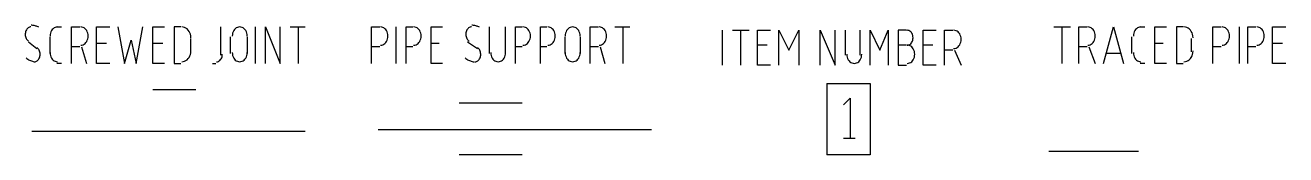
# Model space of a CAD drawing. Header units: millimetres. Extents: x 43 to 817, y 0 to 715.
# Drawn here: x 726 to 817.4, y 0 to 9.4 of the extents above; entities that cross this region are included whole.
import ezdxf

# ---------------------------------------------------------------- set-up
doc = ezdxf.new("R2010")
doc.units = ezdxf.units.MM
doc.layers.add('DIAGRAM', color=4, linetype='Continuous')

msp = doc.modelspace()

# ---------------------------------------------------------------- linework, layer by layer
at = {"layer": 'DIAGRAM'}
for p, q in [((726.199, 9.163), (726.158, 9.115)), ((726.244, 9.203), (726.199, 9.163)), ((726.293, 9.236), (726.244, 9.203)), ((726.346, 9.26), (726.293, 9.236)), ((726.401, 9.275), (726.346, 9.26)), ((726.458, 9.28), (726.401, 9.275)), ((726.53, 9.398), (726.473, 9.4)), ((726.586, 9.393), (726.53, 9.398)), ((726.643, 9.385), (726.586, 9.393)), ((726.698, 9.375), (726.643, 9.385)), ((726.754, 9.362), (726.698, 9.375)), ((726.809, 9.346), (726.754, 9.362)), ((726.864, 9.327), (726.809, 9.346)), ((726.918, 9.305), (726.864, 9.327)), ((726.971, 9.281), (726.918, 9.305)), ((727.024, 9.255), (726.971, 9.281)), ((728.061, 9.153), (727.998, 9.087)), ((728.132, 9.206), (728.061, 9.153)), ((728.209, 9.246), (728.132, 9.206)), ((728.292, 9.271), (728.209, 9.246)), ((728.38, 9.28), (728.292, 9.271)), ((728.32, 9.28), (728.68, 9.28)), ((729.4, 6.64), (729.4, 9.28)), ((729.4, 9.28), (730, 9.28)), ((730.148, 9.271), (730.06, 9.28)), ((730.231, 9.246), (730.148, 9.271)), ((730.308, 9.206), (730.231, 9.246)), ((730.379, 9.153), (730.308, 9.206)), ((730.442, 9.087), (730.379, 9.153)), ((731.2, 6.64), (731.2, 9.28)), ((731.2, 9.28), (732.16, 9.28)), ((732.76, 9.28), (733.24, 6.64)), ((734.08, 6.64), (734.56, 9.28)), ((735.28, 6.64), (735.28, 9.28)), ((735.28, 9.28), (736.12, 9.28)), ((737.32, 9.28), (736.84, 9.28)), ((736.84, 9.28), (736.84, 6.64)), ((737.487, 9.27), (737.38, 9.28)), ((737.589, 9.24), (737.487, 9.27)), ((737.683, 9.193), (737.589, 9.24)), ((737.77, 9.13), (737.683, 9.193)), ((740.2, 7.24), (740.2, 9.28)), ((741.261, 9.153), (741.198, 9.087)), ((741.332, 9.206), (741.261, 9.153)), ((741.409, 9.246), (741.332, 9.206)), ((741.492, 9.271), (741.409, 9.246)), ((741.58, 9.28), (741.492, 9.271)), ((741.668, 9.271), (741.58, 9.28)), ((741.751, 9.246), (741.668, 9.271)), ((741.828, 9.206), (741.751, 9.246)), ((741.899, 9.153), (741.828, 9.206)), ((741.962, 9.087), (741.899, 9.153)), ((742.72, 6.64), (742.72, 9.28)), ((743.44, 6.64), (743.44, 9.28)), ((743.44, 9.28), (744.52, 6.64)), ((744.52, 6.64), (744.52, 9.28)), ((745.24, 9.28), (746.32, 9.28)), ((745.84, 6.64), (745.84, 9.28)), ((751.12, 6.64), (751.12, 9.28)), ((751.12, 9.28), (751.72, 9.28)), ((751.868, 9.271), (751.78, 9.28)), ((751.951, 9.246), (751.868, 9.271)), ((752.028, 9.206), (751.951, 9.246)), ((752.099, 9.153), (752.028, 9.206)), ((752.162, 9.087), (752.099, 9.153)), ((752.92, 6.64), (752.92, 9.28)), ((753.64, 6.64), (753.64, 9.28)), ((753.64, 9.28), (754.12, 9.28)), ((754.268, 9.271), (754.18, 9.28)), ((754.351, 9.246), (754.268, 9.271)), ((754.428, 9.206), (754.351, 9.246)), ((754.499, 9.153), (754.428, 9.206)), ((754.562, 9.087), (754.499, 9.153)), ((755.44, 6.64), (755.44, 9.28)), ((755.44, 9.28), (756.28, 9.28)), ((758.119, 9.163), (758.078, 9.115)), ((758.164, 9.203), (758.119, 9.163)), ((758.213, 9.236), (758.164, 9.203)), ((758.266, 9.26), (758.213, 9.236)), ((758.321, 9.275), (758.266, 9.26)), ((758.378, 9.28), (758.321, 9.275)), ((758.45, 9.398), (758.393, 9.4)), ((758.506, 9.393), (758.45, 9.398)), ((758.563, 9.385), (758.506, 9.393)), ((758.619, 9.375), (758.563, 9.385)), ((758.674, 9.362), (758.619, 9.375)), ((758.729, 9.346), (758.674, 9.362)), ((758.784, 9.327), (758.729, 9.346)), ((758.838, 9.305), (758.784, 9.327)), ((758.891, 9.281), (758.838, 9.305)), ((758.944, 9.255), (758.891, 9.281)), ((759.64, 9.28), (759.64, 7.36)), ((760.84, 7.36), (760.84, 9.28)), ((761.56, 6.64), (761.56, 9.28)), ((761.56, 9.28), (762.04, 9.28)), ((762.188, 9.271), (762.1, 9.28)), ((762.271, 9.246), (762.188, 9.271)), ((762.348, 9.206), (762.271, 9.246)), ((762.419, 9.153), (762.348, 9.206)), ((762.482, 9.087), (762.419, 9.153)), ((763.36, 6.64), (763.36, 9.28)), ((763.36, 9.28), (763.84, 9.28)), ((763.988, 9.271), (763.9, 9.28)), ((764.071, 9.246), (763.988, 9.271)), ((764.148, 9.206), (764.071, 9.246)), ((764.219, 9.153), (764.148, 9.206)), ((764.282, 9.087), (764.219, 9.153)), ((765.381, 9.153), (765.318, 9.087)), ((765.452, 9.206), (765.381, 9.153)), ((765.529, 9.246), (765.452, 9.206)), ((765.612, 9.271), (765.529, 9.246)), ((765.7, 9.28), (765.612, 9.271)), ((765.788, 9.271), (765.7, 9.28)), ((765.871, 9.246), (765.788, 9.271)), ((765.948, 9.206), (765.871, 9.246)), ((766.019, 9.153), (765.948, 9.206)), ((766.082, 9.087), (766.019, 9.153)), ((766.96, 6.64), (766.96, 9.28)), ((766.96, 9.28), (767.56, 9.28)), ((767.708, 9.271), (767.62, 9.28)), ((767.791, 9.246), (767.708, 9.271)), ((767.868, 9.206), (767.791, 9.246)), ((767.939, 9.153), (767.868, 9.206)), ((768.002, 9.087), (767.939, 9.153)), ((768.76, 9.28), (769.84, 9.28)), ((769.36, 6.64), (769.36, 9.28)), ((800.56, 9.28), (801.76, 9.28)), ((801.16, 6.64), (801.16, 9.28)), ((802.36, 6.64), (802.36, 9.28)), ((802.36, 9.28), (802.96, 9.28)), ((803.108, 9.271), (803.02, 9.28)), ((803.191, 9.246), (803.108, 9.271)), ((803.268, 9.206), (803.191, 9.246)), ((803.339, 9.153), (803.268, 9.206)), ((803.402, 9.087), (803.339, 9.153)), ((804.16, 6.64), (804.88, 9.28)), ((804.88, 9.28), (805.6, 6.64)), ((806.541, 9.153), (806.478, 9.087)), ((806.612, 9.206), (806.541, 9.153)), ((806.689, 9.246), (806.612, 9.206)), ((806.772, 9.271), (806.689, 9.246)), ((806.86, 9.28), (806.772, 9.271)), ((806.8, 9.28), (807.16, 9.28)), ((807.88, 6.64), (807.88, 9.28)), ((807.88, 9.28), (808.72, 9.28)), ((809.92, 9.28), (809.44, 9.28)), ((809.44, 9.28), (809.44, 6.64)), ((810.087, 9.27), (809.98, 9.28)), ((810.189, 9.24), (810.087, 9.27)), ((810.283, 9.193), (810.189, 9.24)), ((810.37, 9.13), (810.283, 9.193)), ((812.08, 6.64), (812.08, 9.28)), ((812.08, 9.28), (812.68, 9.28)), ((812.828, 9.271), (812.74, 9.28)), ((812.911, 9.246), (812.828, 9.271)), ((812.988, 9.206), (812.911, 9.246)), ((813.059, 9.153), (812.988, 9.206)), ((813.122, 9.087), (813.059, 9.153)), ((814, 6.64), (814, 9.28)), ((814.6, 6.64), (814.6, 9.28)), ((814.6, 9.28), (815.2, 9.28)), ((815.348, 9.271), (815.26, 9.28)), ((815.431, 9.246), (815.348, 9.271)), ((815.508, 9.206), (815.431, 9.246)), ((815.579, 9.153), (815.508, 9.206)), ((815.642, 9.087), (815.579, 9.153)), ((816.4, 6.64), (816.4, 9.28)), ((816.4, 9.28), (817.36, 9.28)), ((726.042, 8.792), (726.04, 8.719)), ((726.04, 8.719), (726.046, 8.648)), ((726.051, 8.864), (726.042, 8.792)), ((726.046, 8.648), (726.059, 8.579)), ((726.068, 8.935), (726.051, 8.864)), ((726.059, 8.579), (726.079, 8.513)), ((726.092, 9.001), (726.068, 8.935)), ((726.079, 8.513), (726.105, 8.451)), ((726.122, 9.061), (726.092, 9.001)), ((726.105, 8.451), (726.138, 8.393)), ((726.158, 9.115), (726.122, 9.061)), ((726.138, 8.393), (726.177, 8.341)), ((726.177, 8.341), (726.221, 8.296)), ((726.221, 8.296), (726.27, 8.258)), ((727.847, 8.727), (727.84, 8.62)), ((727.84, 7.36), (727.84, 8.56)), ((727.868, 8.829), (727.847, 8.727)), ((727.9, 8.923), (727.868, 8.829)), ((727.944, 9.01), (727.9, 8.923)), ((727.998, 9.087), (727.944, 9.01)), ((730.496, 9.01), (730.442, 9.087)), ((730.442, 8.153), (730.496, 8.23)), ((730.54, 8.923), (730.496, 9.01)), ((730.496, 8.23), (730.54, 8.317)), ((730.572, 8.829), (730.54, 8.923)), ((730.54, 8.317), (730.572, 8.411)), ((730.593, 8.727), (730.572, 8.829)), ((730.572, 8.411), (730.593, 8.513)), ((730.6, 8.62), (730.593, 8.727)), ((730.593, 8.513), (730.6, 8.62)), ((733.24, 6.64), (733.72, 8.32)), ((733.72, 8.32), (734.08, 6.64)), ((737.847, 9.052), (737.77, 9.13)), ((737.913, 8.961), (737.847, 9.052)), ((737.966, 8.859), (737.913, 8.961)), ((738.006, 8.747), (737.966, 8.859)), ((738.031, 8.627), (738.006, 8.747)), ((738.04, 8.5), (738.031, 8.627)), ((738.04, 7.48), (738.04, 8.44)), ((740.92, 7.36), (740.92, 8.56)), ((741.047, 8.727), (741.04, 8.62)), ((741.068, 8.829), (741.047, 8.727)), ((741.1, 8.923), (741.068, 8.829)), ((741.144, 9.01), (741.1, 8.923)), ((741.198, 9.087), (741.144, 9.01)), ((742.016, 9.01), (741.962, 9.087)), ((742.06, 8.923), (742.016, 9.01)), ((742.092, 8.829), (742.06, 8.923)), ((742.113, 8.727), (742.092, 8.829)), ((742.12, 8.62), (742.113, 8.727)), ((742.12, 8.56), (742.12, 7.36)), ((752.216, 9.01), (752.162, 9.087)), ((752.162, 8.153), (752.216, 8.23)), ((752.26, 8.923), (752.216, 9.01)), ((752.216, 8.23), (752.26, 8.317)), ((752.292, 8.829), (752.26, 8.923)), ((752.26, 8.317), (752.292, 8.411)), ((752.313, 8.727), (752.292, 8.829)), ((752.292, 8.411), (752.313, 8.513)), ((752.32, 8.62), (752.313, 8.727)), ((752.313, 8.513), (752.32, 8.62)), ((754.616, 9.01), (754.562, 9.087)), ((754.562, 8.153), (754.616, 8.23)), ((754.66, 8.923), (754.616, 9.01)), ((754.616, 8.23), (754.66, 8.317)), ((754.692, 8.829), (754.66, 8.923)), ((754.66, 8.317), (754.692, 8.411)), ((754.713, 8.727), (754.692, 8.829)), ((754.692, 8.411), (754.713, 8.513)), ((754.72, 8.62), (754.713, 8.727)), ((754.713, 8.513), (754.72, 8.62)), ((757.962, 8.792), (757.96, 8.719)), ((757.96, 8.719), (757.966, 8.648)), ((757.971, 8.864), (757.962, 8.792)), ((757.966, 8.648), (757.979, 8.579)), ((757.988, 8.935), (757.971, 8.864)), ((757.979, 8.579), (757.999, 8.513)), ((758.012, 9.001), (757.988, 8.935)), ((757.999, 8.513), (758.025, 8.451)), ((758.042, 9.061), (758.012, 9.001)), ((758.025, 8.451), (758.058, 8.393)), ((758.078, 9.115), (758.042, 9.061)), ((758.058, 8.393), (758.097, 8.341)), ((758.097, 8.341), (758.141, 8.296)), ((758.141, 8.296), (758.19, 8.258)), ((762.536, 9.01), (762.482, 9.087)), ((762.482, 8.153), (762.536, 8.23)), ((762.58, 8.923), (762.536, 9.01)), ((762.536, 8.23), (762.58, 8.317)), ((762.612, 8.829), (762.58, 8.923)), ((762.58, 8.317), (762.612, 8.411)), ((762.633, 8.727), (762.612, 8.829)), ((762.612, 8.411), (762.633, 8.513)), ((762.64, 8.62), (762.633, 8.727)), ((762.633, 8.513), (762.64, 8.62)), ((764.336, 9.01), (764.282, 9.087)), ((764.282, 8.153), (764.336, 8.23)), ((764.38, 8.923), (764.336, 9.01)), ((764.336, 8.23), (764.38, 8.317)), ((764.412, 8.829), (764.38, 8.923)), ((764.38, 8.317), (764.412, 8.411)), ((764.433, 8.727), (764.412, 8.829)), ((764.412, 8.411), (764.433, 8.513)), ((764.44, 8.62), (764.433, 8.727)), ((764.433, 8.513), (764.44, 8.62)), ((765.167, 8.727), (765.16, 8.62)), ((765.16, 7.36), (765.16, 8.56)), ((765.188, 8.829), (765.167, 8.727)), ((765.22, 8.923), (765.188, 8.829)), ((765.264, 9.01), (765.22, 8.923)), ((765.318, 9.087), (765.264, 9.01)), ((766.136, 9.01), (766.082, 9.087)), ((766.18, 8.923), (766.136, 9.01)), ((766.212, 8.829), (766.18, 8.923)), ((766.233, 8.727), (766.212, 8.829)), ((766.24, 8.62), (766.233, 8.727)), ((766.24, 8.56), (766.24, 7.36)), ((768.056, 9.01), (768.002, 9.087)), ((768.002, 8.153), (768.056, 8.23)), ((768.1, 8.923), (768.056, 9.01)), ((768.056, 8.23), (768.1, 8.317)), ((768.132, 8.829), (768.1, 8.923)), ((768.1, 8.317), (768.132, 8.411)), ((768.153, 8.727), (768.132, 8.829)), ((768.132, 8.411), (768.153, 8.513)), ((768.16, 8.62), (768.153, 8.727)), ((768.153, 8.513), (768.16, 8.62)), ((776.56, 6.52), (776.56, 9.04)), ((777.28, 9.04), (778.48, 9.04)), ((777.88, 6.52), (777.88, 9.04)), ((779.08, 6.52), (779.08, 9.04)), ((779.08, 9.04), (780.04, 9.04)), ((780.64, 6.52), (780.64, 9.04)), ((780.64, 9.04), (781.36, 7.6)), ((781.36, 7.6), (782.08, 9.04)), ((782.08, 9.04), (782.08, 6.52)), ((783.64, 6.52), (783.64, 9.04)), ((783.64, 9.04), (784.72, 6.52)), ((784.72, 6.52), (784.72, 9.04)), ((785.44, 9.04), (785.44, 7.24)), ((786.52, 7.24), (786.52, 9.04)), ((787.24, 6.52), (787.24, 9.04)), ((787.24, 9.04), (787.96, 7.6)), ((787.96, 7.6), (788.56, 9.04)), ((788.56, 9.04), (788.56, 6.52)), ((789.88, 9.04), (789.28, 9.04)), ((789.28, 9.04), (789.28, 6.52)), ((790.008, 9.033), (789.94, 9.04)), ((790.073, 9.012), (790.008, 9.033)), ((790.133, 8.98), (790.073, 9.012)), ((790.188, 8.936), (790.133, 8.98)), ((790.237, 8.882), (790.188, 8.936)), ((790.279, 8.819), (790.237, 8.882)), ((790.313, 8.748), (790.279, 8.819)), ((790.279, 8.181), (790.313, 8.252)), ((790.339, 8.671), (790.313, 8.748)), ((790.313, 8.252), (790.339, 8.329)), ((790.354, 8.588), (790.339, 8.671)), ((790.339, 8.329), (790.354, 8.412)), ((790.36, 8.5), (790.354, 8.588)), ((790.354, 8.412), (790.36, 8.5)), ((791.08, 6.52), (791.08, 9.04)), ((791.08, 9.04), (792.04, 9.04)), ((792.64, 6.52), (792.64, 9.04)), ((792.64, 9.04), (793.24, 9.04)), ((793.388, 9.031), (793.3, 9.04)), ((793.471, 9.006), (793.388, 9.031)), ((793.548, 8.966), (793.471, 9.006)), ((793.619, 8.913), (793.548, 8.966)), ((793.682, 8.847), (793.619, 8.913)), ((793.736, 8.77), (793.682, 8.847)), ((793.78, 8.683), (793.736, 8.77)), ((793.812, 8.589), (793.78, 8.683)), ((793.833, 8.487), (793.812, 8.589)), ((793.812, 8.171), (793.833, 8.273)), ((793.84, 8.38), (793.833, 8.487)), ((793.833, 8.273), (793.84, 8.38)), ((803.456, 9.01), (803.402, 9.087)), ((803.402, 8.153), (803.456, 8.23)), ((803.5, 8.923), (803.456, 9.01)), ((803.456, 8.23), (803.5, 8.317)), ((803.532, 8.829), (803.5, 8.923)), ((803.5, 8.317), (803.532, 8.411)), ((803.553, 8.727), (803.532, 8.829)), ((803.532, 8.411), (803.553, 8.513)), ((803.56, 8.62), (803.553, 8.727)), ((803.553, 8.513), (803.56, 8.62)), ((806.2, 7.36), (806.2, 8.56)), ((806.327, 8.727), (806.32, 8.62)), ((806.348, 8.829), (806.327, 8.727)), ((806.38, 8.923), (806.348, 8.829)), ((806.424, 9.01), (806.38, 8.923)), ((806.478, 9.087), (806.424, 9.01)), ((810.447, 9.052), (810.37, 9.13)), ((810.513, 8.961), (810.447, 9.052)), ((810.566, 8.859), (810.513, 8.961)), ((810.52, 7.48), (810.52, 8.44)), ((810.606, 8.747), (810.566, 8.859)), ((810.631, 8.627), (810.606, 8.747)), ((810.64, 8.5), (810.631, 8.627)), ((813.176, 9.01), (813.122, 9.087)), ((813.122, 8.153), (813.176, 8.23)), ((813.22, 8.923), (813.176, 9.01)), ((813.176, 8.23), (813.22, 8.317)), ((813.252, 8.829), (813.22, 8.923)), ((813.22, 8.317), (813.252, 8.411)), ((813.273, 8.727), (813.252, 8.829)), ((813.252, 8.411), (813.273, 8.513)), ((813.28, 8.62), (813.273, 8.727)), ((813.273, 8.513), (813.28, 8.62)), ((815.696, 9.01), (815.642, 9.087)), ((815.642, 8.153), (815.696, 8.23)), ((815.74, 8.923), (815.696, 9.01)), ((815.696, 8.23), (815.74, 8.317)), ((815.772, 8.829), (815.74, 8.923)), ((815.74, 8.317), (815.772, 8.411)), ((815.793, 8.727), (815.772, 8.829)), ((815.772, 8.411), (815.793, 8.513)), ((815.8, 8.62), (815.793, 8.727)), ((815.793, 8.513), (815.8, 8.62)), ((726.28, 8.2), (726.88, 7.72)), ((726.939, 7.744), (726.89, 7.782)), ((726.983, 7.699), (726.939, 7.744)), ((727.022, 7.647), (726.983, 7.699)), ((727.055, 7.589), (727.022, 7.647)), ((727.081, 7.527), (727.055, 7.589)), ((727.101, 7.461), (727.081, 7.527)), ((727.114, 7.392), (727.101, 7.461)), ((727.12, 7.321), (727.114, 7.392)), ((727.118, 7.248), (727.12, 7.321)), ((727.84, 7.42), (727.847, 7.313)), ((727.847, 7.313), (727.868, 7.211)), ((730, 7.84), (729.4, 7.84)), ((730.06, 7.96), (730.148, 7.969)), ((730.12, 7.84), (730.48, 6.64)), ((730.148, 7.969), (730.231, 7.994)), ((730.231, 7.994), (730.308, 8.034)), ((730.308, 8.034), (730.379, 8.087)), ((730.379, 8.087), (730.442, 8.153)), ((731.92, 8.08), (731.2, 8.08)), ((736, 8.08), (735.28, 8.08)), ((738.006, 7.293), (738.031, 7.413)), ((738.031, 7.413), (738.04, 7.54)), ((741.04, 7.42), (741.047, 7.313)), ((741.047, 7.313), (741.068, 7.211)), ((742.092, 7.211), (742.113, 7.313)), ((742.113, 7.313), (742.12, 7.42)), ((751.72, 7.84), (751.12, 7.84)), ((751.78, 7.96), (751.868, 7.969)), ((751.868, 7.969), (751.951, 7.994)), ((751.951, 7.994), (752.028, 8.034)), ((752.028, 8.034), (752.099, 8.087)), ((752.099, 8.087), (752.162, 8.153)), ((754.12, 7.84), (753.64, 7.84)), ((754.18, 7.96), (754.268, 7.969)), ((754.268, 7.969), (754.351, 7.994)), ((754.351, 7.994), (754.428, 8.034)), ((754.428, 8.034), (754.499, 8.087)), ((754.499, 8.087), (754.562, 8.153)), ((756.04, 8.08), (755.44, 8.08)), ((758.08, 8.2), (758.8, 7.72)), ((758.859, 7.744), (758.81, 7.782)), ((758.903, 7.699), (758.859, 7.744)), ((758.942, 7.647), (758.903, 7.699)), ((758.975, 7.589), (758.942, 7.647)), ((759.001, 7.527), (758.975, 7.589)), ((759.021, 7.461), (759.001, 7.527)), ((759.034, 7.392), (759.021, 7.461)), ((759.04, 7.321), (759.034, 7.392)), ((759.038, 7.248), (759.04, 7.321)), ((759.76, 7.42), (759.767, 7.313)), ((759.767, 7.313), (759.788, 7.211)), ((760.812, 7.211), (760.833, 7.313)), ((760.833, 7.313), (760.84, 7.42)), ((762.04, 7.84), (761.56, 7.84)), ((762.1, 7.96), (762.188, 7.969)), ((762.188, 7.969), (762.271, 7.994)), ((762.271, 7.994), (762.348, 8.034)), ((762.348, 8.034), (762.419, 8.087)), ((762.419, 8.087), (762.482, 8.153)), ((763.84, 7.84), (763.36, 7.84)), ((763.9, 7.96), (763.988, 7.969)), ((763.988, 7.969), (764.071, 7.994)), ((764.071, 7.994), (764.148, 8.034)), ((764.148, 8.034), (764.219, 8.087)), ((764.219, 8.087), (764.282, 8.153)), ((765.16, 7.42), (765.167, 7.313)), ((765.167, 7.313), (765.188, 7.211)), ((766.212, 7.211), (766.233, 7.313)), ((766.233, 7.313), (766.24, 7.42)), ((767.56, 7.84), (766.96, 7.84)), ((767.62, 7.96), (767.708, 7.969)), ((767.68, 7.84), (768.04, 6.64)), ((767.708, 7.969), (767.791, 7.994)), ((767.791, 7.994), (767.868, 8.034)), ((767.868, 8.034), (767.939, 8.087)), ((767.939, 8.087), (768.002, 8.153)), ((779.8, 7.96), (779.08, 7.96)), ((789.88, 7.96), (789.28, 7.96)), ((789.94, 7.96), (790.008, 7.967)), ((790.028, 7.951), (789.94, 7.96)), ((790.008, 7.967), (790.073, 7.988)), ((790.111, 7.926), (790.028, 7.951)), ((790.073, 7.988), (790.133, 8.02)), ((790.188, 7.886), (790.111, 7.926)), ((790.133, 8.02), (790.188, 8.064)), ((790.188, 8.064), (790.237, 8.118)), ((790.259, 7.833), (790.188, 7.886)), ((790.237, 8.118), (790.279, 8.181)), ((790.322, 7.767), (790.259, 7.833)), ((790.376, 7.69), (790.322, 7.767)), ((790.42, 7.603), (790.376, 7.69)), ((790.452, 7.509), (790.42, 7.603)), ((790.473, 7.407), (790.452, 7.509)), ((790.48, 7.3), (790.473, 7.407)), ((791.8, 7.96), (791.08, 7.96)), ((793.24, 7.6), (792.64, 7.6)), ((793.3, 7.72), (793.388, 7.729)), ((793.36, 7.6), (793.84, 6.52)), ((793.388, 7.729), (793.471, 7.754)), ((793.471, 7.754), (793.548, 7.794)), ((793.548, 7.794), (793.619, 7.847)), ((793.619, 7.847), (793.682, 7.913)), ((793.682, 7.913), (793.736, 7.99)), ((793.736, 7.99), (793.78, 8.077)), ((793.78, 8.077), (793.812, 8.171)), ((802.96, 7.84), (802.36, 7.84)), ((803.02, 7.96), (803.108, 7.969)), ((803.08, 7.84), (803.56, 6.64)), ((803.108, 7.969), (803.191, 7.994)), ((803.191, 7.994), (803.268, 8.034)), ((803.268, 8.034), (803.339, 8.087)), ((803.339, 8.087), (803.402, 8.153)), ((805.36, 7.36), (804.4, 7.36)), ((806.32, 7.42), (806.327, 7.313)), ((806.327, 7.313), (806.348, 7.211)), ((808.48, 8.08), (807.88, 8.08)), ((810.606, 7.293), (810.631, 7.413)), ((810.631, 7.413), (810.64, 7.54)), ((812.68, 7.84), (812.08, 7.84)), ((812.74, 7.96), (812.828, 7.969)), ((812.828, 7.969), (812.911, 7.994)), ((812.911, 7.994), (812.988, 8.034)), ((812.988, 8.034), (813.059, 8.087)), ((813.059, 8.087), (813.122, 8.153)), ((815.2, 7.84), (814.6, 7.84)), ((815.26, 7.96), (815.348, 7.969)), ((815.348, 7.969), (815.431, 7.994)), ((815.431, 7.994), (815.508, 8.034)), ((815.508, 8.034), (815.579, 8.087)), ((815.579, 8.087), (815.642, 8.153)), ((817.12, 8.08), (816.4, 8.08)), ((726.105, 7.046), (726.165, 6.996)), ((726.165, 6.996), (726.227, 6.951)), ((726.227, 6.951), (726.29, 6.91)), ((726.29, 6.91), (726.355, 6.874)), ((726.355, 6.874), (726.422, 6.843)), ((726.422, 6.843), (726.489, 6.817)), ((726.489, 6.817), (726.558, 6.795)), ((726.558, 6.795), (726.628, 6.779)), ((726.628, 6.779), (726.698, 6.768)), ((726.698, 6.768), (726.769, 6.761)), ((726.702, 6.76), (726.759, 6.765)), ((726.759, 6.765), (726.814, 6.78)), ((726.814, 6.78), (726.867, 6.804)), ((726.867, 6.804), (726.916, 6.837)), ((726.916, 6.837), (726.961, 6.877)), ((726.961, 6.877), (727.002, 6.925)), ((727.002, 6.925), (727.038, 6.979)), ((727.038, 6.979), (727.068, 7.039)), ((727.068, 7.039), (727.092, 7.105)), ((727.092, 7.105), (727.109, 7.176)), ((727.109, 7.176), (727.118, 7.248)), ((727.868, 7.211), (727.9, 7.117)), ((727.9, 7.117), (727.944, 7.03)), ((727.944, 7.03), (727.998, 6.953)), ((727.998, 6.953), (728.061, 6.887)), ((728.061, 6.887), (728.132, 6.834)), ((728.132, 6.834), (728.209, 6.794)), ((728.209, 6.794), (728.292, 6.769)), ((728.292, 6.769), (728.38, 6.76)), ((728.68, 6.64), (728.32, 6.64)), ((732.16, 6.64), (731.2, 6.64)), ((736.12, 6.64), (735.28, 6.64)), ((736.84, 6.64), (737.32, 6.64)), ((737.38, 6.76), (737.487, 6.77)), ((737.487, 6.77), (737.589, 6.8)), ((737.589, 6.8), (737.683, 6.847)), ((737.683, 6.847), (737.77, 6.91)), ((737.77, 6.91), (737.847, 6.988)), ((737.847, 6.988), (737.913, 7.079)), ((737.913, 7.079), (737.966, 7.182)), ((737.966, 7.182), (738.006, 7.293)), ((739.6, 6.64), (739.84, 6.64)), ((739.9, 6.76), (739.968, 6.767)), ((739.968, 6.767), (740.033, 6.788)), ((740.033, 6.788), (740.093, 6.82)), ((740.093, 6.82), (740.148, 6.864)), ((740.148, 6.864), (740.197, 6.918)), ((740.197, 6.918), (740.239, 6.981)), ((740.239, 6.981), (740.273, 7.052)), ((740.273, 7.052), (740.299, 7.129)), ((740.299, 7.129), (740.314, 7.212)), ((740.314, 7.212), (740.32, 7.3)), ((741.068, 7.211), (741.1, 7.117)), ((741.1, 7.117), (741.144, 7.03)), ((741.144, 7.03), (741.198, 6.953)), ((741.198, 6.953), (741.261, 6.887)), ((741.261, 6.887), (741.332, 6.834)), ((741.332, 6.834), (741.409, 6.794)), ((741.409, 6.794), (741.492, 6.769)), ((741.492, 6.769), (741.58, 6.76)), ((741.58, 6.76), (741.668, 6.769)), ((741.668, 6.769), (741.751, 6.794)), ((741.751, 6.794), (741.828, 6.834)), ((741.828, 6.834), (741.899, 6.887)), ((741.899, 6.887), (741.962, 6.953)), ((741.962, 6.953), (742.016, 7.03)), ((742.016, 7.03), (742.06, 7.117)), ((742.06, 7.117), (742.092, 7.211)), ((756.28, 6.64), (755.44, 6.64)), ((757.905, 7.046), (757.965, 6.996)), ((757.965, 6.996), (758.027, 6.951)), ((758.027, 6.951), (758.09, 6.91)), ((758.09, 6.91), (758.155, 6.874)), ((758.155, 6.874), (758.222, 6.843)), ((758.222, 6.843), (758.289, 6.817)), ((758.289, 6.817), (758.358, 6.795)), ((758.358, 6.795), (758.428, 6.779)), ((758.428, 6.779), (758.498, 6.768)), ((758.498, 6.768), (758.569, 6.761)), ((758.622, 6.76), (758.679, 6.765)), ((758.679, 6.765), (758.734, 6.78)), ((758.734, 6.78), (758.787, 6.804)), ((758.787, 6.804), (758.836, 6.837)), ((758.836, 6.837), (758.881, 6.877)), ((758.881, 6.877), (758.922, 6.925)), ((758.922, 6.925), (758.958, 6.979)), ((758.958, 6.979), (758.988, 7.039)), ((758.988, 7.039), (759.012, 7.105)), ((759.012, 7.105), (759.029, 7.176)), ((759.029, 7.176), (759.038, 7.248)), ((759.788, 7.211), (759.82, 7.117)), ((759.82, 7.117), (759.864, 7.03)), ((759.864, 7.03), (759.918, 6.953)), ((759.918, 6.953), (759.981, 6.887)), ((759.981, 6.887), (760.052, 6.834)), ((760.052, 6.834), (760.129, 6.794)), ((760.129, 6.794), (760.212, 6.769)), ((760.212, 6.769), (760.3, 6.76)), ((760.3, 6.76), (760.388, 6.769)), ((760.388, 6.769), (760.471, 6.794)), ((760.471, 6.794), (760.548, 6.834)), ((760.548, 6.834), (760.619, 6.887)), ((760.619, 6.887), (760.682, 6.953)), ((760.682, 6.953), (760.736, 7.03)), ((760.736, 7.03), (760.78, 7.117)), ((760.78, 7.117), (760.812, 7.211)), ((765.188, 7.211), (765.22, 7.117)), ((765.22, 7.117), (765.264, 7.03)), ((765.264, 7.03), (765.318, 6.953)), ((765.318, 6.953), (765.381, 6.887)), ((765.381, 6.887), (765.452, 6.834)), ((765.452, 6.834), (765.529, 6.794)), ((765.529, 6.794), (765.612, 6.769)), ((765.612, 6.769), (765.7, 6.76)), ((765.7, 6.76), (765.788, 6.769)), ((765.788, 6.769), (765.871, 6.794)), ((765.871, 6.794), (765.948, 6.834)), ((765.948, 6.834), (766.019, 6.887)), ((766.019, 6.887), (766.082, 6.953)), ((766.082, 6.953), (766.136, 7.03)), ((766.136, 7.03), (766.18, 7.117)), ((766.18, 7.117), (766.212, 7.211)), ((780.04, 6.52), (779.08, 6.52)), ((785.56, 7.3), (785.567, 7.193)), ((785.567, 7.193), (785.588, 7.091)), ((785.588, 7.091), (785.62, 6.997)), ((785.62, 6.997), (785.664, 6.91)), ((785.664, 6.91), (785.718, 6.833)), ((785.718, 6.833), (785.781, 6.767)), ((785.781, 6.767), (785.852, 6.714)), ((785.852, 6.714), (785.929, 6.674)), ((785.929, 6.674), (786.012, 6.649)), ((786.012, 6.649), (786.1, 6.64)), ((786.1, 6.64), (786.188, 6.649)), ((786.188, 6.649), (786.271, 6.674)), ((786.271, 6.674), (786.348, 6.714)), ((786.348, 6.714), (786.419, 6.767)), ((786.419, 6.767), (786.482, 6.833)), ((786.482, 6.833), (786.536, 6.91)), ((786.536, 6.91), (786.58, 6.997)), ((786.58, 6.997), (786.612, 7.091)), ((786.612, 7.091), (786.633, 7.193)), ((786.633, 7.193), (786.64, 7.3)), ((789.28, 6.52), (789.88, 6.52)), ((789.94, 6.64), (790.028, 6.649)), ((790.028, 6.649), (790.111, 6.674)), ((790.111, 6.674), (790.188, 6.714)), ((790.188, 6.714), (790.259, 6.767)), ((790.259, 6.767), (790.322, 6.833)), ((790.322, 6.833), (790.376, 6.91)), ((790.376, 6.91), (790.42, 6.997)), ((790.42, 6.997), (790.452, 7.091)), ((790.452, 7.091), (790.473, 7.193)), ((790.473, 7.193), (790.48, 7.3)), ((792.04, 6.52), (791.08, 6.52)), ((806.348, 7.211), (806.38, 7.117)), ((806.38, 7.117), (806.424, 7.03)), ((806.424, 7.03), (806.478, 6.953)), ((806.478, 6.953), (806.541, 6.887)), ((806.541, 6.887), (806.612, 6.834)), ((806.612, 6.834), (806.689, 6.794)), ((806.689, 6.794), (806.772, 6.769)), ((806.772, 6.769), (806.86, 6.76)), ((807.16, 6.64), (806.8, 6.64)), ((808.72, 6.64), (807.88, 6.64)), ((809.44, 6.64), (809.92, 6.64)), ((809.98, 6.76), (810.087, 6.77)), ((810.087, 6.77), (810.189, 6.8)), ((810.189, 6.8), (810.283, 6.847)), ((810.283, 6.847), (810.37, 6.91)), ((810.37, 6.91), (810.447, 6.988)), ((810.447, 6.988), (810.513, 7.079)), ((810.513, 7.079), (810.566, 7.182)), ((810.566, 7.182), (810.606, 7.293)), ((817.36, 6.64), (816.4, 6.64)), ((738.4, 4.72), (735.28, 4.72)), ((784.12, 5.2), (784.12, 0.04)), ((784.12, 5.2), (787.24, 5.2)), ((787.24, 5.2), (787.24, 0.04)), ((762.04, 3.76), (757.48, 3.76)), ((785.32, 3.64), (785.8, 4.12)), ((785.8, 4.12), (785.8, 1.24)), ((771.4, 1.84), (751.6, 1.84)), ((746.32, 1.72), (726.52, 1.72)), ((746.32, 1.72), (726.64, 1.72)), ((785.32, 1.24), (786.16, 1.24)), ((762.04, 0.04), (757.48, 0.04)), ((787.24, 0.04), (784.12, 0.04)), ((806.68, 0.28), (800.2, 0.28))]:
    msp.add_line(p, q, dxfattribs=at)

doc.saveas('drawing.dxf')
